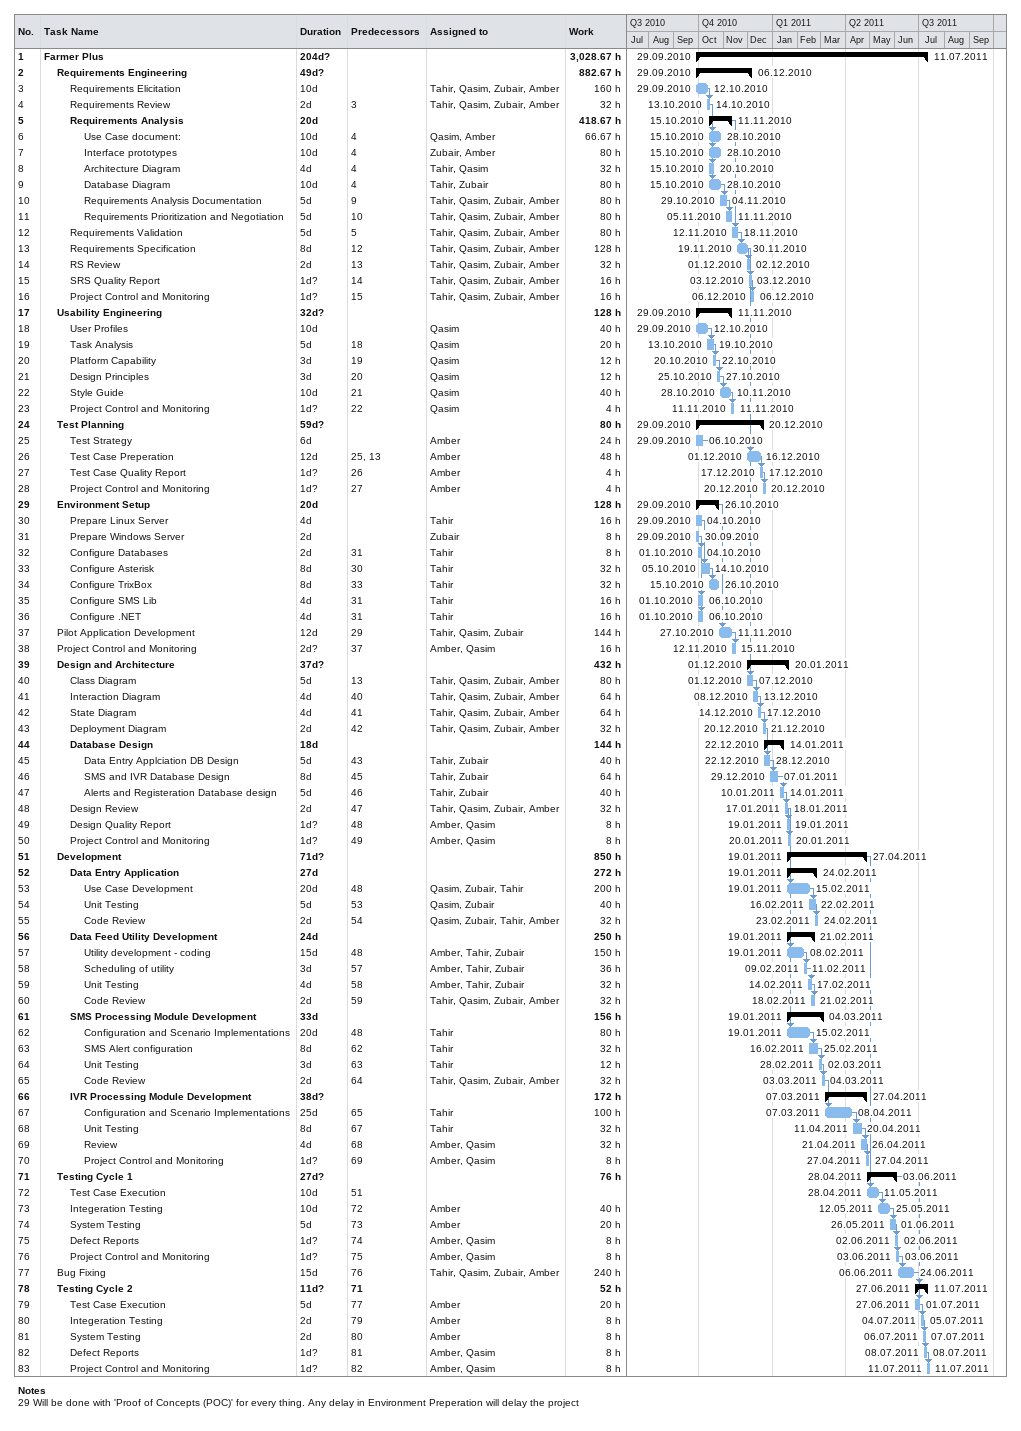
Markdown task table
| ID | Level | Task | Duration | Start | Finish | Predecessors | Resources | Work (h) |
|---|---|---|---|---|---|---|---|---|
| 1 | 1 | **Farmer Plus** | 204d? | 2010-09-29 | 2011-07-11 |  |  | 3028.67 |
| 2 | 2 | **Requirements Engineering** | 49d? | 2010-09-29 | 2010-12-06 |  |  | 882.67 |
| 3 | 3 | Requirements Elicitation | 10d | 2010-09-29 | 2010-10-12 |  | Tahir, Qasim, Zubair, Amber | 160 |
| 4 | 3 | Requirements Review | 2d | 2010-10-13 | 2010-10-14 | 3 | Tahir, Qasim, Zubair, Amber | 32 |
| 5 | 3 | **Requirements Analysis** | 20d | 2010-10-15 | 2010-11-11 |  |  | 418.67 |
| 6 | 4 | Use Case document: | 10d | 2010-10-15 | 2010-10-28 | 4 | Qasim, Amber | 66.67 |
| 7 | 4 | Interface prototypes | 10d | 2010-10-15 | 2010-10-28 | 4 | Zubair, Amber | 80 |
| 8 | 4 | Architecture Diagram | 4d | 2010-10-15 | 2010-10-20 | 4 | Tahir, Qasim | 32 |
| 9 | 4 | Database Diagram | 10d | 2010-10-15 | 2010-10-28 | 4 | Tahir, Zubair | 80 |
| 10 | 4 | Requirements Analysis Documentation | 5d | 2010-10-29 | 2010-11-04 | 9 | Tahir, Qasim, Zubair, Amber | 80 |
| 11 | 4 | Requirements Prioritization and Negotiation | 5d | 2010-11-05 | 2010-11-11 | 10 | Tahir, Qasim, Zubair, Amber | 80 |
| 12 | 3 | Requirements Validation | 5d | 2010-11-12 | 2010-11-18 | 5 | Tahir, Qasim, Zubair, Amber | 80 |
| 13 | 3 | Requirements Specification | 8d | 2010-11-19 | 2010-11-30 | 12 | Tahir, Qasim, Zubair, Amber | 128 |
| 14 | 3 | RS Review | 2d | 2010-12-01 | 2010-12-02 | 13 | Tahir, Qasim, Zubair, Amber | 32 |
| 15 | 3 | SRS Quality Report | 1d? | 2010-12-03 | 2010-12-03 | 14 | Tahir, Qasim, Zubair, Amber | 16 |
| 16 | 3 | Project Control and Monitoring | 1d? | 2010-12-06 | 2010-12-06 | 15 | Tahir, Qasim, Zubair, Amber | 16 |
| 17 | 2 | **Usability Engineering** | 32d? | 2010-09-29 | 2010-11-11 |  |  | 128 |
| 18 | 3 | User Profiles | 10d | 2010-09-29 | 2010-10-12 |  | Qasim | 40 |
| 19 | 3 | Task Analysis | 5d | 2010-10-13 | 2010-10-19 | 18 | Qasim | 20 |
| 20 | 3 | Platform Capability | 3d | 2010-10-20 | 2010-10-22 | 19 | Qasim | 12 |
| 21 | 3 | Design Principles | 3d | 2010-10-25 | 2010-10-27 | 20 | Qasim | 12 |
| 22 | 3 | Style Guide | 10d | 2010-10-28 | 2010-11-10 | 21 | Qasim | 40 |
| 23 | 3 | Project Control and Monitoring | 1d? | 2010-11-11 | 2010-11-11 | 22 | Qasim | 4 |
| 24 | 2 | **Test Planning** | 59d? | 2010-09-29 | 2010-12-20 |  |  | 80 |
| 25 | 3 | Test Strategy | 6d | 2010-09-29 | 2010-10-06 |  | Amber | 24 |
| 26 | 3 | Test Case Preperation | 12d | 2010-12-01 | 2010-12-16 | 25, 13 | Amber | 48 |
| 27 | 3 | Test Case Quality Report | 1d? | 2010-12-17 | 2010-12-17 | 26 | Amber | 4 |
| 28 | 3 | Project Control and Monitoring | 1d? | 2010-12-20 | 2010-12-20 | 27 | Amber | 4 |
| 29 | 2 | **Environment Setup** | 20d | 2010-09-29 | 2010-10-26 |  |  | 128 |
| 30 | 3 | Prepare Linux Server | 4d | 2010-09-29 | 2010-10-04 |  | Tahir | 16 |
| 31 | 3 | Prepare Windows Server | 2d | 2010-09-29 | 2010-09-30 |  | Zubair | 8 |
| 32 | 3 | Configure Databases | 2d | 2010-10-01 | 2010-10-04 | 31 | Tahir | 8 |
| 33 | 3 | Configure Asterisk | 8d | 2010-10-05 | 2010-10-14 | 30 | Tahir | 32 |
| 34 | 3 | Configure TrixBox | 8d | 2010-10-15 | 2010-10-26 | 33 | Tahir | 32 |
| 35 | 3 | Configure SMS Lib | 4d | 2010-10-01 | 2010-10-06 | 31 | Tahir | 16 |
| 36 | 3 | Configure .NET | 4d | 2010-10-01 | 2010-10-06 | 31 | Tahir | 16 |
| 37 | 2 | Pilot Application Development | 12d | 2010-10-27 | 2010-11-11 | 29 | Tahir, Qasim, Zubair | 144 |
| 38 | 2 | Project Control and Monitoring | 2d? | 2010-11-12 | 2010-11-15 | 37 | Amber, Qasim | 16 |
| 39 | 2 | **Design and Architecture** | 37d? | 2010-12-01 | 2011-01-20 |  |  | 432 |
| 40 | 3 | Class Diagram | 5d | 2010-12-01 | 2010-12-07 | 13 | Tahir, Qasim, Zubair, Amber | 80 |
| 41 | 3 | Interaction Diagram | 4d | 2010-12-08 | 2010-12-13 | 40 | Tahir, Qasim, Zubair, Amber | 64 |
| 42 | 3 | State Diagram | 4d | 2010-12-14 | 2010-12-17 | 41 | Tahir, Qasim, Zubair, Amber | 64 |
| 43 | 3 | Deployment Diagram | 2d | 2010-12-20 | 2010-12-21 | 42 | Tahir, Qasim, Zubair, Amber | 32 |
| 44 | 3 | **Database Design** | 18d | 2010-12-22 | 2011-01-14 |  |  | 144 |
| 45 | 4 | Data Entry Applciation DB Design | 5d | 2010-12-22 | 2010-12-28 | 43 | Tahir, Zubair | 40 |
| 46 | 4 | SMS and IVR Database Design | 8d | 2010-12-29 | 2011-01-07 | 45 | Tahir, Zubair | 64 |
| 47 | 4 | Alerts and Registeration Database design | 5d | 2011-01-10 | 2011-01-14 | 46 | Tahir, Zubair | 40 |
| 48 | 3 | Design Review | 2d | 2011-01-17 | 2011-01-18 | 47 | Tahir, Qasim, Zubair, Amber | 32 |
| 49 | 3 | Design Quality Report | 1d? | 2011-01-19 | 2011-01-19 | 48 | Amber, Qasim | 8 |
| 50 | 3 | Project Control and Monitoring | 1d? | 2011-01-20 | 2011-01-20 | 49 | Amber, Qasim | 8 |
| 51 | 2 | **Development** | 71d? | 2011-01-19 | 2011-04-27 |  |  | 850 |
| 52 | 3 | **Data Entry Application** | 27d | 2011-01-19 | 2011-02-24 |  |  | 272 |
| 53 | 4 | Use Case Development | 20d | 2011-01-19 | 2011-02-15 | 48 | Qasim, Zubair, Tahir | 200 |
| 54 | 4 | Unit Testing | 5d | 2011-02-16 | 2011-02-22 | 53 | Qasim, Zubair | 40 |
| 55 | 4 | Code Review | 2d | 2011-02-23 | 2011-02-24 | 54 | Qasim, Zubair, Tahir, Amber | 32 |
| 56 | 3 | **Data Feed Utility Development** | 24d | 2011-01-19 | 2011-02-21 |  |  | 250 |
| 57 | 4 | Utility development - coding | 15d | 2011-01-19 | 2011-02-08 | 48 | Amber, Tahir, Zubair | 150 |
| 58 | 4 | Scheduling of utility | 3d | 2011-02-09 | 2011-02-11 | 57 | Amber, Tahir, Zubair | 36 |
| 59 | 4 | Unit Testing | 4d | 2011-02-14 | 2011-02-17 | 58 | Amber, Tahir, Zubair | 32 |
| 60 | 4 | Code Review | 2d | 2011-02-18 | 2011-02-21 | 59 | Tahir, Qasim, Zubair, Amber | 32 |
| 61 | 3 | **SMS Processing Module Development** | 33d | 2011-01-19 | 2011-03-04 |  |  | 156 |
| 62 | 4 | Configuration and Scenario Implementations | 20d | 2011-01-19 | 2011-02-15 | 48 | Tahir | 80 |
| 63 | 4 | SMS Alert configuration | 8d | 2011-02-16 | 2011-02-25 | 62 | Tahir | 32 |
| 64 | 4 | Unit Testing | 3d | 2011-02-28 | 2011-03-02 | 63 | Tahir | 12 |
| 65 | 4 | Code Review | 2d | 2011-03-03 | 2011-03-04 | 64 | Tahir, Qasim, Zubair, Amber | 32 |
| 66 | 3 | **IVR Processing Module Development** | 38d? | 2011-03-07 | 2011-04-27 |  |  | 172 |
| 67 | 4 | Configuration and Scenario Implementations | 25d | 2011-03-07 | 2011-04-08 | 65 | Tahir | 100 |
| 68 | 4 | Unit Testing | 8d | 2011-04-11 | 2011-04-20 | 67 | Tahir | 32 |
| 69 | 4 | Review | 4d | 2011-04-21 | 2011-04-26 | 68 | Amber, Qasim | 32 |
| 70 | 4 | Project Control and Monitoring | 1d? | 2011-04-27 | 2011-04-27 | 69 | Amber, Qasim | 8 |
| 71 | 2 | **Testing Cycle 1** | 27d? | 2011-04-28 | 2011-06-03 |  |  | 76 |
| 72 | 3 | Test Case Execution | 10d | 2011-04-28 | 2011-05-11 | 51 |  |  |
| 73 | 3 | Integeration Testing | 10d | 2011-05-12 | 2011-05-25 | 72 | Amber | 40 |
| 74 | 3 | System Testing | 5d | 2011-05-26 | 2011-06-01 | 73 | Amber | 20 |
| 75 | 3 | Defect Reports | 1d? | 2011-06-02 | 2011-06-02 | 74 | Amber, Qasim | 8 |
| 76 | 3 | Project Control and Monitoring | 1d? | 2011-06-03 | 2011-06-03 | 75 | Amber, Qasim | 8 |
| 77 | 2 | Bug Fixing | 15d | 2011-06-06 | 2011-06-24 | 76 | Tahir, Qasim, Zubair, Amber | 240 |
| 78 | 2 | **Testing Cycle 2** | 11d? | 2011-06-27 | 2011-07-11 | 71 |  | 52 |
| 79 | 3 | Test Case Execution | 5d | 2011-06-27 | 2011-07-01 | 77 | Amber | 20 |
| 80 | 3 | Integeration Testing | 2d | 2011-07-04 | 2011-07-05 | 79 | Amber | 8 |
| 81 | 3 | System Testing | 2d | 2011-07-06 | 2011-07-07 | 80 | Amber | 8 |
| 82 | 3 | Defect Reports | 1d? | 2011-07-08 | 2011-07-08 | 81 | Amber, Qasim | 8 |
| 83 | 3 | Project Control and Monitoring | 1d? | 2011-07-11 | 2011-07-11 | 82 | Amber, Qasim | 8 |

Notes
- 29: Will be done with 'Proof of Concepts (POC)' for every thing. Any delay in Environment Preperation will delay the project
